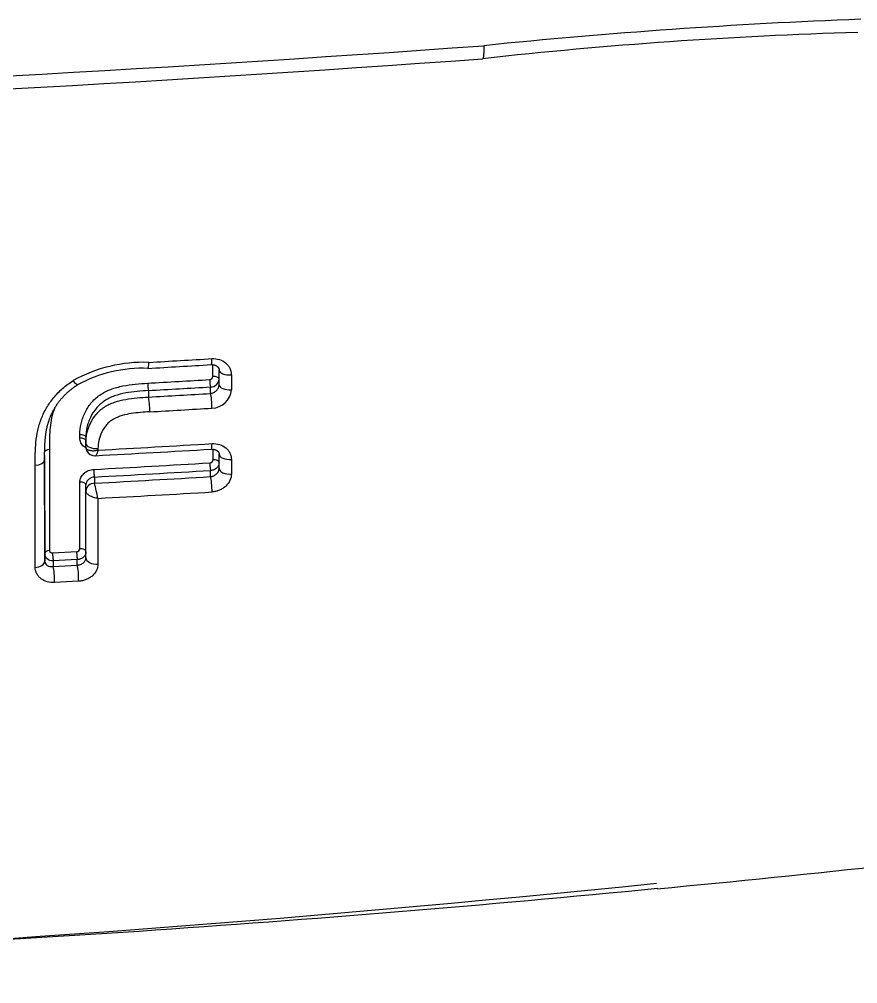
# Model space of a CAD drawing. Header units: millimetres. Extents: x 169 to 4368, y -1049 to 1924.
# Drawn here: x 460.509 to 461.289, y 1017.391 to 1018.289 of the extents above; entities that cross this region are included whole.
import ezdxf

# ---------------------------------------------------------------- set-up
doc = ezdxf.new("R2010")
doc.units = ezdxf.units.MM

msp = doc.modelspace()

# ---------------------------------------------------------------- linework, layer by layer
for p, q in [((460.68941, 1017.95631), (460.6894, 1017.9673)), ((460.69511, 1017.94852), (460.6951, 1017.96231)), ((460.7065, 1017.95784), (460.70651, 1017.94398)), ((460.68711, 1017.94055), (460.68711, 1017.94665)), ((460.62932, 1017.94329), (460.62932, 1017.93719)), ((460.56549, 1017.89898), (460.56548, 1017.90215)), ((460.57111, 1017.89975), (460.57111, 1017.89414)), ((460.57111, 1017.89093), (460.57111, 1017.89412)), ((460.53714, 1017.88834), (460.53721, 1017.79447)), ((460.58237, 1017.88927), (460.58237, 1017.88782)), ((460.68947, 1017.87871), (460.68946, 1017.88867)), ((460.69516, 1017.87064), (460.69515, 1017.88406)), ((460.52399, 1017.77868), (460.52394, 1017.87373)), ((460.53281, 1017.79162), (460.53275, 1017.88185)), ((460.53275, 1017.87868), (460.53281, 1017.78437)), ((460.70653, 1017.87912), (460.70654, 1017.8656)), ((460.68716, 1017.86312), (460.68716, 1017.86888)), ((460.56556, 1017.79597), (460.56552, 1017.85801)), ((460.57114, 1017.84979), (460.57114, 1017.85542)), ((460.57913, 1017.86277), (460.57913, 1017.85704)), ((460.57913, 1017.85704), (460.57913, 1017.85703)), ((460.57118, 1017.78743), (460.57114, 1017.84979)), ((460.57114, 1017.84972), (460.57114, 1017.84979)), ((460.58239, 1017.8429), (460.58241, 1017.78175)), ((460.54021, 1017.79215), (460.56257, 1017.79333)), ((460.53281, 1017.78437), (460.53281, 1017.79162)), ((460.56318, 1017.78593), (460.54081, 1017.78475)), ((460.54081, 1017.78475), (460.54081, 1017.77944)), ((460.56318, 1017.78062), (460.56318, 1017.78593)), ((460.54081, 1017.77944), (460.56318, 1017.78062)), ((460.5644, 1017.76574), (460.54201, 1017.76456))]:
    msp.add_line(p, q)
for centre, radius, start, end in [((461.5001, 1012.79976), 5.49294, 92.16948, 95.83811), ((461.41691, 1013.95011), 4.32828, 91.68878, 96.32298), ((459.11758, 1043.44596), 25.24771, 269.867213, 274.142402), ((459.12554, 1043.19804), 25.0119, 269.847726, 274.160602), ((459.39733, 1039.46309), 21.52891, 273.281508, 273.438262), ((460.62518, 1017.8337), 0.13585, 88.10087, 119.00102), ((460.62368, 1017.83879), 0.12523, 87.601, 118.76421), ((459.44348, 1038.72994), 20.79984, 273.267213, 273.42936), ((460.68636, 1017.95653), 0.00306, 270.9665, 355.89663), ((459.40652, 1039.45431), 21.5389, 273.252758, 273.406668), ((459.4064, 1039.42695), 21.51844, 273.257942, 273.412081), ((460.68722, 1017.95455), 0.0079, 269.17456, 355.41596), ((459.40623, 1039.50274), 21.6002, 273.246044, 273.399598), ((460.68811, 1017.94528), 0.01844, 271.19243, 355.94597), ((459.40652, 1039.44387), 21.55518, 273.255597, 273.409638), ((459.39319, 1039.7527), 21.8972, 273.113107, 273.391279), ((460.57353, 1017.89094), 0.00242, 180.28777, 203.70902), ((460.57945, 1017.89093), 0.00834, 180.13613, 205.95505), ((460.57943, 1017.89091), 0.00832, 205.86939, 273.48779), ((459.39933, 1039.67423), 21.82358, 273.101108, 273.384544), ((459.39583, 1039.76705), 21.92911, 273.091554, 273.374109), ((459.39576, 1039.7539), 21.92309, 273.094231, 273.377012), ((459.39468, 1039.8222), 21.99708, 273.086626, 273.368454), ((459.694, 1017.64573), 0.91, 12.51338, 13.42652), ((459.39536, 1039.78767), 21.97685, 273.096201, 273.373359), ((460.09241, 1028.43223), 10.99909, 275.269634, 279.837517), ((459.26882, 1035.40578), 18.01454, 269.332874, 275.840646), ((459.502, 1033.95565), 16.55321, 272.20021, 275.550849)]:
    msp.add_arc(centre, radius, start, end)
for centre, major_axis, ratio, start_param, end_param in [((460.68709, 1017.97733), (-0.0006, 0.00998), 0.12588, 3.141661, 4.248646), ((460.62835, 1017.97389), (-0.00057, 0.00998), 0.120157, 3.141585, 4.247607), ((460.69011, 1017.95403), (-0.005, 0), 0.459772, 3.162168, 4.851424), ((460.7051, 1017.96231), (0.01, 0.00001), 0.451855, 3.141334, 4.853236), ((460.62932, 1017.94782), (0.00028, -0.00499), 0.119732, 4.228739, 5.843472), ((460.68711, 1017.95119), (-0.0003, 0.00499), 0.125362, 1.088025, 2.701549), ((460.70511, 1017.94853), (0.01, 0.00001), 0.459231, 3.141333, 4.852863), ((460.62932, 1017.92813), (-0.00057, 0.00998), 0.119297, 4.220675, 5.843496), ((460.68712, 1017.93148), (-0.00059, 0.00998), 0.124907, 4.221471, 5.843169), ((460.56611, 1017.89972), (-0.005, 0), 0.490313, 3.141328, 4.83699), ((460.56611, 1017.89653), (-0.005, 0), 0.492413, 3.169555, 4.836916), ((460.58111, 1017.89412), (0.01, 0.00001), 0.489508, 3.141328, 4.838373), ((460.68714, 1017.89869), (-0.00059, 0.00998), 0.124342, 3.141403, 4.198396), ((460.53775, 1017.88586), (-0.005, 0), 0.498903, 4.833794, 6.176798), ((460.57915, 1017.89076), (0.0072, 0.00349), 0.88796, 2.751638, 3.141573), ((460.70515, 1017.88406), (0.01, 0.00001), 0.499615, 3.141326, 4.851213), ((460.52275, 1017.87867), (0.01, 0.00001), 0.498332, 4.832112, 6.282919), ((460.68716, 1017.87341), (0.00029, -0.00499), 0.124114, 4.1718, 5.843216), ((460.69016, 1017.87618), (-0.005, 0), 0.510364, 3.152435, 4.849441), ((460.57913, 1017.86731), (0.00027, -0.00499), 0.11377, 4.171159, 5.843803), ((460.70516, 1017.87064), (0.01, 0.00001), 0.509302, 3.141325, 4.850886), ((460.56614, 1017.85542), (-0.005, 0), 0.5218, 3.141322, 4.835996), ((460.57914, 1017.84979), (0.008, 0), 0.906308, 1.571342, 3.142138), ((460.57914, 1017.84978), (0.008, 0.00026), 0.906223, 1.541539, 3.113865), ((460.68717, 1017.85406), (0.00059, -0.00998), 0.123802, 1.019969, 2.701642), ((460.53781, 1017.79162), (-0.005, 0), 0.574684, 4.831828, 6.282904), ((460.56318, 1017.79047), (-0.00027, 0.00499), 0.112027, 0.954035, 2.702304), ((460.56618, 1017.79312), (-0.005, 0), 0.574757, 3.172233, 4.834682), ((460.52281, 1017.78436), (0.01, 0.00001), 0.572664, 4.8302, 6.282904), ((460.54081, 1017.78929), (-0.00026, 0.00499), 0.109971, 0.954175, 2.702413), ((460.58118, 1017.78744), (0.01, 0.00001), 0.572796, 3.141311, 4.836063), ((460.54082, 1017.77038), (0.00052, -0.00999), 0.109858, 0.942492, 2.702419), ((460.56319, 1017.77156), (0.00053, -0.00999), 0.111909, 0.942314, 2.702311)]:
    msp.add_ellipse(centre, major_axis=major_axis, ratio=ratio, start_param=start_param, end_param=end_param)
for points, degree in [([(460.94137, 1018.26421), (460.9414, 1018.2603), (460.94142, 1018.25639), (460.94122, 1018.25346), (460.9408, 1018.2521), (460.94022, 1018.25205)], 5), ([(460.53275, 1017.88285), (460.53274, 1017.88146), (460.53274, 1017.88007), (460.53275, 1017.87868)], 3)]:
    msp.add_open_spline(points, degree=degree)
for points, knots in [([(460.68848, 1017.97293), (460.69086, 1017.97307), (460.69321, 1017.97279), (460.69754, 1017.97144), (460.69955, 1017.97036), (460.70204, 1017.96827), (460.7028, 1017.96749), (460.70411, 1017.96581), (460.70467, 1017.96491), (460.70558, 1017.96301), (460.70593, 1017.962), (460.70639, 1017.95996), (460.7065, 1017.95891), (460.7065, 1017.95784)], [0, 0, 0, 0, 0.25, 0.25, 0.5, 0.5, 0.625, 0.625, 0.75, 0.75, 0.875, 0.875, 1, 1, 1, 1]), ([(460.68769, 1017.96735), (460.68779, 1017.96735), (460.68798, 1017.96736), (460.68832, 1017.96737), (460.68867, 1017.96736), (460.68902, 1017.96734), (460.68936, 1017.96731), (460.6897, 1017.96726), (460.69003, 1017.96721), (460.69035, 1017.96714), (460.69066, 1017.96707), (460.69096, 1017.96698), (460.69126, 1017.96689), (460.69154, 1017.96678), (460.69179, 1017.96668), (460.69203, 1017.96657), (460.69229, 1017.96644), (460.69255, 1017.9663), (460.6928, 1017.96614), (460.69304, 1017.96599), (460.69325, 1017.96583), (460.69344, 1017.96567), (460.69364, 1017.9655), (460.69384, 1017.96531), (460.69403, 1017.9651), (460.69419, 1017.96489), (460.69434, 1017.9647), (460.69445, 1017.96453), (460.69457, 1017.96433), (460.69469, 1017.9641), (460.6948, 1017.96384), (460.69489, 1017.96361), (460.69496, 1017.9634), (460.69501, 1017.96319), (460.69505, 1017.96297), (460.69508, 1017.96272), (460.6951, 1017.96249), (460.6951, 1017.96236), (460.6951, 1017.96231)], [0, 0, 0, 0, 0.018914, 0.04401, 0.069127, 0.094194, 0.119152, 0.144048, 0.16961, 0.193934, 0.218442, 0.243329, 0.268816, 0.295139, 0.316746, 0.337092, 0.364901, 0.392738, 0.420399, 0.447739, 0.474636, 0.500954, 0.526409, 0.559789, 0.59232, 0.62343, 0.652842, 0.680476, 0.708733, 0.745809, 0.783158, 0.819311, 0.850018, 0.878878, 0.908873, 0.945245, 0.981316, 1, 1, 1, 1]), ([(460.52394, 1017.87373), (460.52394, 1017.8809), (460.52397, 1017.8881), (460.52507, 1017.89897), (460.52561, 1017.90261), (460.52719, 1017.90978), (460.52823, 1017.91333), (460.53025, 1017.91856), (460.531, 1017.92029), (460.53266, 1017.92373), (460.53357, 1017.92544), (460.5365, 1017.93044), (460.53872, 1017.93362), (460.5437, 1017.93968), (460.54649, 1017.94257), (460.55256, 1017.94791), (460.55582, 1017.95034), (460.55931, 1017.95252)], [0, 0, 0, 0, 0.25, 0.25, 0.375, 0.375, 0.5, 0.5, 0.5625, 0.5625, 0.625, 0.625, 0.75, 0.75, 0.875, 0.875, 1, 1, 1, 1]), ([(460.53275, 1017.88284), (460.53276, 1017.88364), (460.53276, 1017.88494), (460.53279, 1017.88699), (460.53283, 1017.88884), (460.53289, 1017.89057), (460.53295, 1017.89218), (460.53303, 1017.89376), (460.53312, 1017.89532), (460.53324, 1017.89685), (460.53336, 1017.89831), (460.5335, 1017.89971), (460.53366, 1017.90106), (460.53382, 1017.90237), (460.53401, 1017.90363), (460.5342, 1017.90485), (460.5344, 1017.90604), (460.53462, 1017.90719), (460.53486, 1017.90832), (460.5351, 1017.90942), (460.53536, 1017.91049), (460.53563, 1017.91155), (460.53592, 1017.91259), (460.53621, 1017.9136), (460.53653, 1017.9146), (460.53685, 1017.91559), (460.53719, 1017.91655), (460.53754, 1017.9175), (460.5379, 1017.91844), (460.53828, 1017.91936), (460.53867, 1017.92026), (460.53907, 1017.92116), (460.53949, 1017.92205), (460.53993, 1017.92295), (460.54038, 1017.92384), (460.54085, 1017.92473), (460.54134, 1017.92561), (460.54184, 1017.92649), (460.54236, 1017.92735), (460.54288, 1017.92821), (460.54342, 1017.92906), (460.54398, 1017.9299), (460.54455, 1017.93073), (460.54514, 1017.93156), (460.54574, 1017.93237), (460.54635, 1017.93318), (460.54697, 1017.93397), (460.54761, 1017.93476), (460.54826, 1017.93554), (460.54893, 1017.93631), (460.5496, 1017.93707), (460.55029, 1017.93781), (460.55099, 1017.93855), (460.55169, 1017.93927), (460.55241, 1017.93998), (460.55314, 1017.94068), (460.55388, 1017.94136), (460.55463, 1017.94204), (460.55539, 1017.9427), (460.55616, 1017.94335), (460.55694, 1017.94398), (460.55773, 1017.94461), (460.55852, 1017.94522), (460.55932, 1017.94581), (460.56011, 1017.94638), (460.5609, 1017.94693), (460.56172, 1017.94747), (460.56255, 1017.94801), (460.56314, 1017.94839), (460.56342, 1017.94856), (460.56342, 1017.94856)], [0, 0, 0, 0, 0.030037, 0.057689, 0.083003, 0.106536, 0.128665, 0.149654, 0.171774, 0.192816, 0.212934, 0.232236, 0.250877, 0.268916, 0.286401, 0.303373, 0.319891, 0.335862, 0.351515, 0.366873, 0.381955, 0.396777, 0.411357, 0.42571, 0.439849, 0.45379, 0.467545, 0.481127, 0.494548, 0.50782, 0.520984, 0.53373, 0.54679, 0.55991, 0.573066, 0.586236, 0.599392, 0.612509, 0.625579, 0.638411, 0.651429, 0.664395, 0.677315, 0.690197, 0.703045, 0.715868, 0.728669, 0.741459, 0.75424, 0.76696, 0.779625, 0.792244, 0.804824, 0.817372, 0.829896, 0.842377, 0.854737, 0.867092, 0.879432, 0.891748, 0.904031, 0.916273, 0.928464, 0.940509, 0.952352, 0.963836, 0.975586, 0.987619, 0.999966, 1, 1, 1, 1]), ([(460.56342, 1017.94857), (460.56341, 1017.94857), (460.56341, 1017.94857), (460.56325, 1017.94847), (460.56297, 1017.94857), (460.56182, 1017.94942), (460.56063, 1017.95076), (460.55931, 1017.95252)], [0, 0, 0, 0, 0.001974, 0.001974, 0.334649, 0.334649, 1, 1, 1, 1]), ([(460.56548, 1017.90215), (460.56548, 1017.90557), (460.56587, 1017.90894), (460.56701, 1017.91396), (460.56748, 1017.91563), (460.56862, 1017.91894), (460.56929, 1017.92059), (460.5716, 1017.92545), (460.57351, 1017.92853), (460.57703, 1017.93283), (460.57832, 1017.93422), (460.58107, 1017.93679), (460.58254, 1017.93798), (460.58567, 1017.94017), (460.58735, 1017.94117), (460.59081, 1017.94293), (460.59258, 1017.9437), (460.59801, 1017.94575), (460.6018, 1017.94676), (460.61324, 1017.94907), (460.62094, 1017.94967), (460.62866, 1017.95011)], [0, 0, 0, 0, 0.125, 0.125, 0.1875, 0.1875, 0.25, 0.25, 0.375, 0.375, 0.4375, 0.4375, 0.5, 0.5, 0.5625, 0.5625, 0.625, 0.625, 0.75, 0.75, 1, 1, 1, 1]), ([(460.68711, 1017.94055), (460.68814, 1017.94068), (460.68915, 1017.94098), (460.69107, 1017.94191), (460.69196, 1017.94252), (460.69345, 1017.94399), (460.69407, 1017.94484), (460.69489, 1017.94664), (460.69511, 1017.94759), (460.69511, 1017.94852)], [0, 0, 0, 0, 0.25, 0.25, 0.5, 0.5, 0.75, 0.75, 1, 1, 1, 1]), ([(460.62932, 1017.94329), (460.62224, 1017.94288), (460.61518, 1017.94233), (460.60469, 1017.94031), (460.60119, 1017.93943), (460.59617, 1017.93763), (460.59453, 1017.93695), (460.59133, 1017.93539), (460.58976, 1017.9345), (460.58684, 1017.93253), (460.58547, 1017.93144), (460.58292, 1017.9291), (460.58172, 1017.92784), (460.57846, 1017.92389), (460.57671, 1017.92106), (460.57459, 1017.9166), (460.57398, 1017.91509), (460.57293, 1017.91205), (460.5725, 1017.91053), (460.57147, 1017.90594), (460.57111, 1017.90286), (460.57111, 1017.89975)], [0, 0, 0, 0, 0.250083, 0.250083, 0.375125, 0.375125, 0.437645, 0.437645, 0.500166, 0.500166, 0.562687, 0.562687, 0.625208, 0.625208, 0.750249, 0.750249, 0.81277, 0.81277, 0.875291, 0.875291, 1, 1, 1, 1]), ([(460.57111, 1017.89417), (460.57111, 1017.8973), (460.57147, 1017.90041), (460.57286, 1017.90658), (460.57391, 1017.90968), (460.57672, 1017.91558), (460.57848, 1017.91841), (460.58285, 1017.92363), (460.58537, 1017.92595), (460.59129, 1017.92981), (460.59452, 1017.93126), (460.60131, 1017.93357), (460.60476, 1017.93439), (460.61519, 1017.93629), (460.62226, 1017.9368), (460.62932, 1017.93719)], [0, 0, 0, 0, 0.124434, 0.124434, 0.249515, 0.249515, 0.374596, 0.374596, 0.499676, 0.499676, 0.624757, 0.624757, 0.749838, 0.749838, 1, 1, 1, 1]), ([(460.54189, 1017.92657), (460.54164, 1017.92594), (460.54141, 1017.9253), (460.5391, 1017.91863), (460.53814, 1017.91257), (460.53714, 1017.90044), (460.53713, 1017.89437), (460.53714, 1017.88834)], [0, 0, 0, 0, 0.050791, 0.050791, 0.525396, 0.525396, 1, 1, 1, 1]), ([(460.63064, 1017.92347), (460.62487, 1017.92315), (460.61908, 1017.92273), (460.61053, 1017.92135), (460.60769, 1017.92077), (460.60208, 1017.91914), (460.59932, 1017.91809), (460.59553, 1017.91593), (460.59433, 1017.9151), (460.59215, 1017.91328), (460.59116, 1017.91228), (460.58933, 1017.91017), (460.58851, 1017.90904), (460.58704, 1017.90675), (460.58639, 1017.90557), (460.58465, 1017.90195), (460.5838, 1017.89942), (460.58266, 1017.89437), (460.58237, 1017.89183), (460.58237, 1017.88927)], [0, 0, 0, 0, 0.25, 0.25, 0.375, 0.375, 0.5, 0.5, 0.5625, 0.5625, 0.625, 0.625, 0.6875, 0.6875, 0.75, 0.75, 0.875, 0.875, 1, 1, 1, 1]), ([(460.57117, 1017.88995), (460.5705, 1017.89031), (460.56988, 1017.89072), (460.56871, 1017.89167), (460.56817, 1017.89222), (460.56722, 1017.89339), (460.56682, 1017.89402), (460.56583, 1017.89602), (460.56549, 1017.89747), (460.56549, 1017.89898)], [0, 0, 0, 0, 0.19125, 0.19125, 0.393437, 0.393437, 0.595625, 0.595625, 1, 1, 1, 1]), ([(460.68851, 1017.89385), (460.6909, 1017.89399), (460.69326, 1017.89371), (460.69759, 1017.89238), (460.6996, 1017.89132), (460.70209, 1017.88929), (460.70284, 1017.88852), (460.70415, 1017.88688), (460.7047, 1017.88601), (460.70561, 1017.88415), (460.70596, 1017.88317), (460.70642, 1017.88118), (460.70653, 1017.88016), (460.70653, 1017.87912)], [0, 0, 0, 0, 0.25, 0.25, 0.5, 0.5, 0.625, 0.625, 0.75, 0.75, 0.875, 0.875, 1, 1, 1, 1]), ([(460.57131, 1017.88997), (460.57157, 1017.88938), (460.57206, 1017.88886), (460.57343, 1017.88802), (460.57431, 1017.8877), (460.57633, 1017.88731), (460.57748, 1017.88724), (460.57988, 1017.88735), (460.58115, 1017.88753), (460.58237, 1017.88782)], [0, 0, 0, 0, 0.25, 0.25, 0.5, 0.5, 0.75, 0.75, 1, 1, 1, 1]), ([(460.58237, 1017.88782), (460.58211, 1017.88673), (460.58183, 1017.88574), (460.58124, 1017.88414), (460.58094, 1017.88352), (460.5804, 1017.88279), (460.58016, 1017.88262), (460.57994, 1017.8826)], [0, 0, 0, 0, 0.3528292, 0.3528292, 0.7056585, 0.7056585, 1, 1, 1, 1]), ([(460.68773, 1017.88871), (460.68779, 1017.88871), (460.68796, 1017.88872), (460.68827, 1017.88873), (460.68862, 1017.88873), (460.68898, 1017.88871), (460.68932, 1017.88868), (460.68966, 1017.88865), (460.68999, 1017.8886), (460.69031, 1017.88854), (460.69063, 1017.88847), (460.69093, 1017.88839), (460.69122, 1017.8883), (460.69152, 1017.8882), (460.6918, 1017.8881), (460.69205, 1017.88799), (460.6923, 1017.88788), (460.69255, 1017.88775), (460.6928, 1017.88761), (460.69304, 1017.88746), (460.69326, 1017.88731), (460.69346, 1017.88717), (460.69363, 1017.88703), (460.69381, 1017.88687), (460.69399, 1017.88669), (460.69417, 1017.8865), (460.69432, 1017.88632), (460.69445, 1017.88615), (460.69456, 1017.88599), (460.69467, 1017.88581), (460.69478, 1017.88561), (460.69488, 1017.88539), (460.69496, 1017.88518), (460.69502, 1017.885), (460.69507, 1017.88481), (460.69511, 1017.88459), (460.69514, 1017.88436), (460.69515, 1017.88417), (460.69515, 1017.88408), (460.69515, 1017.88406)], [0, 0, 0, 0, 0.011881, 0.036028, 0.060234, 0.084402, 0.108434, 0.132256, 0.156139, 0.180918, 0.204313, 0.227985, 0.252147, 0.27704, 0.302922, 0.324803, 0.347274, 0.373733, 0.400251, 0.426722, 0.453045, 0.479149, 0.502014, 0.526038, 0.558585, 0.59016, 0.620303, 0.648846, 0.675752, 0.702593, 0.741825, 0.780624, 0.813324, 0.843908, 0.876242, 0.913659, 0.95321, 0.992209, 1, 1, 1, 1]), ([(460.68647, 1017.87595), (460.68726, 1017.876), (460.68803, 1017.87632), (460.68914, 1017.87734), (460.68947, 1017.87803), (460.68947, 1017.87871)], [0, 0, 0, 0, 0.5, 0.5, 1, 1, 1, 1]), ([(460.69515, 1017.87607), (460.69512, 1017.87423), (460.69426, 1017.87241), (460.69207, 1017.87042), (460.69119, 1017.86987), (460.68925, 1017.86911), (460.68821, 1017.8689), (460.68716, 1017.86888)], [0, 0, 0, 0, 0.495115, 0.495115, 0.747557, 0.747557, 1, 1, 1, 1]), ([(460.56552, 1017.85801), (460.56552, 1017.85947), (460.56586, 1017.86095), (460.56716, 1017.86371), (460.56813, 1017.86501), (460.56993, 1017.86665), (460.5706, 1017.86715), (460.57202, 1017.86804), (460.57277, 1017.86842), (460.57512, 1017.86938), (460.5768, 1017.86976), (460.5785, 1017.86985)], [0, 0, 0, 0, 0.25, 0.25, 0.5, 0.5, 0.625, 0.625, 0.75, 0.75, 1, 1, 1, 1]), ([(460.68716, 1017.86312), (460.68818, 1017.86326), (460.6892, 1017.86355), (460.69113, 1017.86443), (460.69203, 1017.86503), (460.69353, 1017.86642), (460.69414, 1017.86723), (460.69495, 1017.86891), (460.69516, 1017.86979), (460.69516, 1017.87064)], [0, 0, 0, 0, 0.25, 0.25, 0.5, 0.5, 0.75, 0.75, 1, 1, 1, 1]), ([(460.70654, 1017.8656), (460.70654, 1017.86354), (460.70607, 1017.86146), (460.70427, 1017.85759), (460.70293, 1017.85576), (460.70044, 1017.85345), (460.69951, 1017.85274), (460.69754, 1017.85149), (460.69651, 1017.85095), (460.69432, 1017.85003), (460.69318, 1017.84967), (460.69088, 1017.84914), (460.68971, 1017.84897), (460.68853, 1017.8489)], [0, 0, 0, 0, 0.25, 0.25, 0.5, 0.5, 0.625, 0.625, 0.75, 0.75, 0.875, 0.875, 1, 1, 1, 1]), ([(460.57913, 1017.86277), (460.57809, 1017.86268), (460.57706, 1017.86242), (460.57512, 1017.86159), (460.57423, 1017.86102), (460.57274, 1017.85965), (460.57214, 1017.85885), (460.57134, 1017.85718), (460.57114, 1017.85629), (460.57114, 1017.85542)], [0, 0, 0, 0, 0.25, 0.25, 0.5, 0.5, 0.75, 0.75, 1, 1, 1, 1]), ([(460.58239, 1017.8429), (460.58101, 1017.84305), (460.57959, 1017.84336), (460.57692, 1017.84421), (460.57568, 1017.84477), (460.57356, 1017.84604), (460.57268, 1017.84677), (460.57148, 1017.84825), (460.57116, 1017.84901), (460.57114, 1017.84972)], [0, 0, 0, 0, 0.25, 0.25, 0.5, 0.5, 0.75, 0.75, 1, 1, 1, 1]), ([(460.53721, 1017.79447), (460.53721, 1017.79381), (460.53753, 1017.7932), (460.53864, 1017.79234), (460.53941, 1017.79211), (460.54021, 1017.79215)], [0, 0, 0, 0, 0.5, 0.5, 1, 1, 1, 1]), ([(460.56257, 1017.79333), (460.56336, 1017.79337), (460.56413, 1017.79368), (460.56524, 1017.79466), (460.56556, 1017.79532), (460.56556, 1017.79597)], [0, 0, 0, 0, 0.5, 0.5, 1, 1, 1, 1]), ([(460.57118, 1017.79301), (460.57114, 1017.7912), (460.57028, 1017.78941), (460.5681, 1017.78744), (460.56721, 1017.7869), (460.56527, 1017.78616), (460.56424, 1017.78596), (460.56318, 1017.78593)], [0, 0, 0, 0, 0.495192, 0.495192, 0.747596, 0.747596, 1, 1, 1, 1]), ([(460.54081, 1017.78475), (460.53869, 1017.78471), (460.53662, 1017.78543), (460.53441, 1017.78733), (460.53382, 1017.7881), (460.53301, 1017.78979), (460.53281, 1017.79069), (460.53281, 1017.79162)], [0, 0, 0, 0, 0.5, 0.5, 0.75, 0.75, 1, 1, 1, 1]), ([(460.53281, 1017.78437), (460.53281, 1017.78278), (460.53367, 1017.78141), (460.53654, 1017.77962), (460.53858, 1017.77918), (460.54081, 1017.77944)], [0, 0, 0, 0, 0.5, 0.5, 1, 1, 1, 1]), ([(460.56318, 1017.78062), (460.56422, 1017.78075), (460.56527, 1017.78102), (460.56724, 1017.78185), (460.56815, 1017.78241), (460.56963, 1017.78369), (460.57022, 1017.78442), (460.57098, 1017.78591), (460.57118, 1017.78669), (460.57118, 1017.78743)], [0, 0, 0, 0, 0.25, 0.25, 0.5, 0.5, 0.75, 0.75, 1, 1, 1, 1]), ([(460.54201, 1017.76456), (460.53959, 1017.76443), (460.53721, 1017.76472), (460.53395, 1017.76569), (460.53289, 1017.76611), (460.53094, 1017.76711), (460.53004, 1017.76768), (460.52839, 1017.76898), (460.52764, 1017.76972), (460.52635, 1017.77127), (460.5258, 1017.77211), (460.5249, 1017.77388), (460.52456, 1017.77481), (460.5241, 1017.77671), (460.52399, 1017.77768), (460.52399, 1017.77868)], [0, 0, 0, 0, 0.25, 0.25, 0.375, 0.375, 0.5, 0.5, 0.625, 0.625, 0.75, 0.75, 0.875, 0.875, 1, 1, 1, 1]), ([(460.58241, 1017.78175), (460.58241, 1017.78077), (460.5823, 1017.77979), (460.58185, 1017.77784), (460.58151, 1017.77687), (460.58018, 1017.77409), (460.57885, 1017.77234), (460.57636, 1017.77011), (460.57543, 1017.76942), (460.57346, 1017.76822), (460.57242, 1017.7677), (460.57023, 1017.76682), (460.56908, 1017.76647), (460.56677, 1017.76596), (460.56559, 1017.7658), (460.5644, 1017.76574)], [0, 0, 0, 0, 0.125, 0.125, 0.25, 0.25, 0.5, 0.5, 0.625, 0.625, 0.75, 0.75, 0.875, 0.875, 1, 1, 1, 1])]:
    msp.add_open_spline(points, degree=3, knots=knots)

doc.saveas('drawing.dxf')
